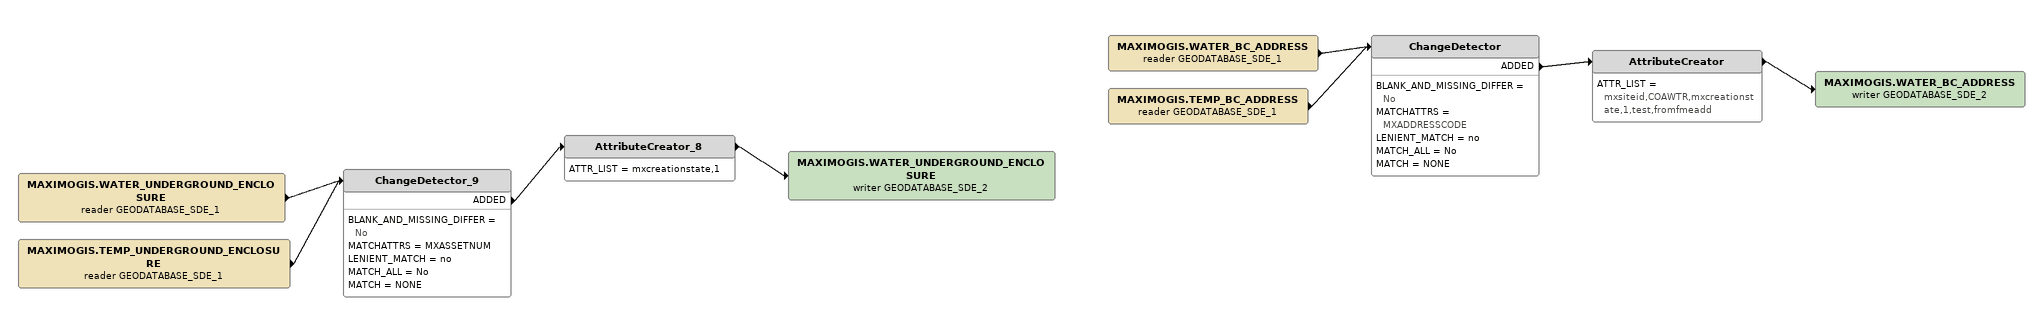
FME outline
MAXIMOGIS.WATER_UNDERGROUND_ENCLOSURE (reader GEODATABASE_SDE_1)
    -> ChangeDetector_9
MAXIMOGIS.TEMP_UNDERGROUND_ENCLOSURE (reader GEODATABASE_SDE_1)
    -> ChangeDetector_9
ChangeDetector_9
    BLANK_AND_MISSING_DIFFER = No
    MATCHATTRS = MXASSETNUM
    LENIENT_MATCH = no
    MATCH_ALL = No
    MATCH = NONE
    ADDED -> AttributeCreator_8
AttributeCreator_8
    ATTR_LIST = mxcreationstate,1
    -> MAXIMOGIS.WATER_UNDERGROUND_ENCLOSURE (writer GEODATABASE_SDE_2)
MAXIMOGIS.WATER_UNDERGROUND_ENCLOSURE (writer GEODATABASE_SDE_2)
MAXIMOGIS.WATER_BC_ADDRESS (reader GEODATABASE_SDE_1)
    -> ChangeDetector
MAXIMOGIS.TEMP_BC_ADDRESS (reader GEODATABASE_SDE_1)
    -> ChangeDetector
ChangeDetector
    BLANK_AND_MISSING_DIFFER = No
    MATCHATTRS = MXADDRESSCODE
    LENIENT_MATCH = no
    MATCH_ALL = No
    MATCH = NONE
    ADDED -> AttributeCreator
AttributeCreator
    ATTR_LIST = mxsiteid,COAWTR,mxcreationstate,1,test,fromfmeadd
    -> MAXIMOGIS.WATER_BC_ADDRESS (writer GEODATABASE_SDE_2)
MAXIMOGIS.WATER_BC_ADDRESS (writer GEODATABASE_SDE_2)
